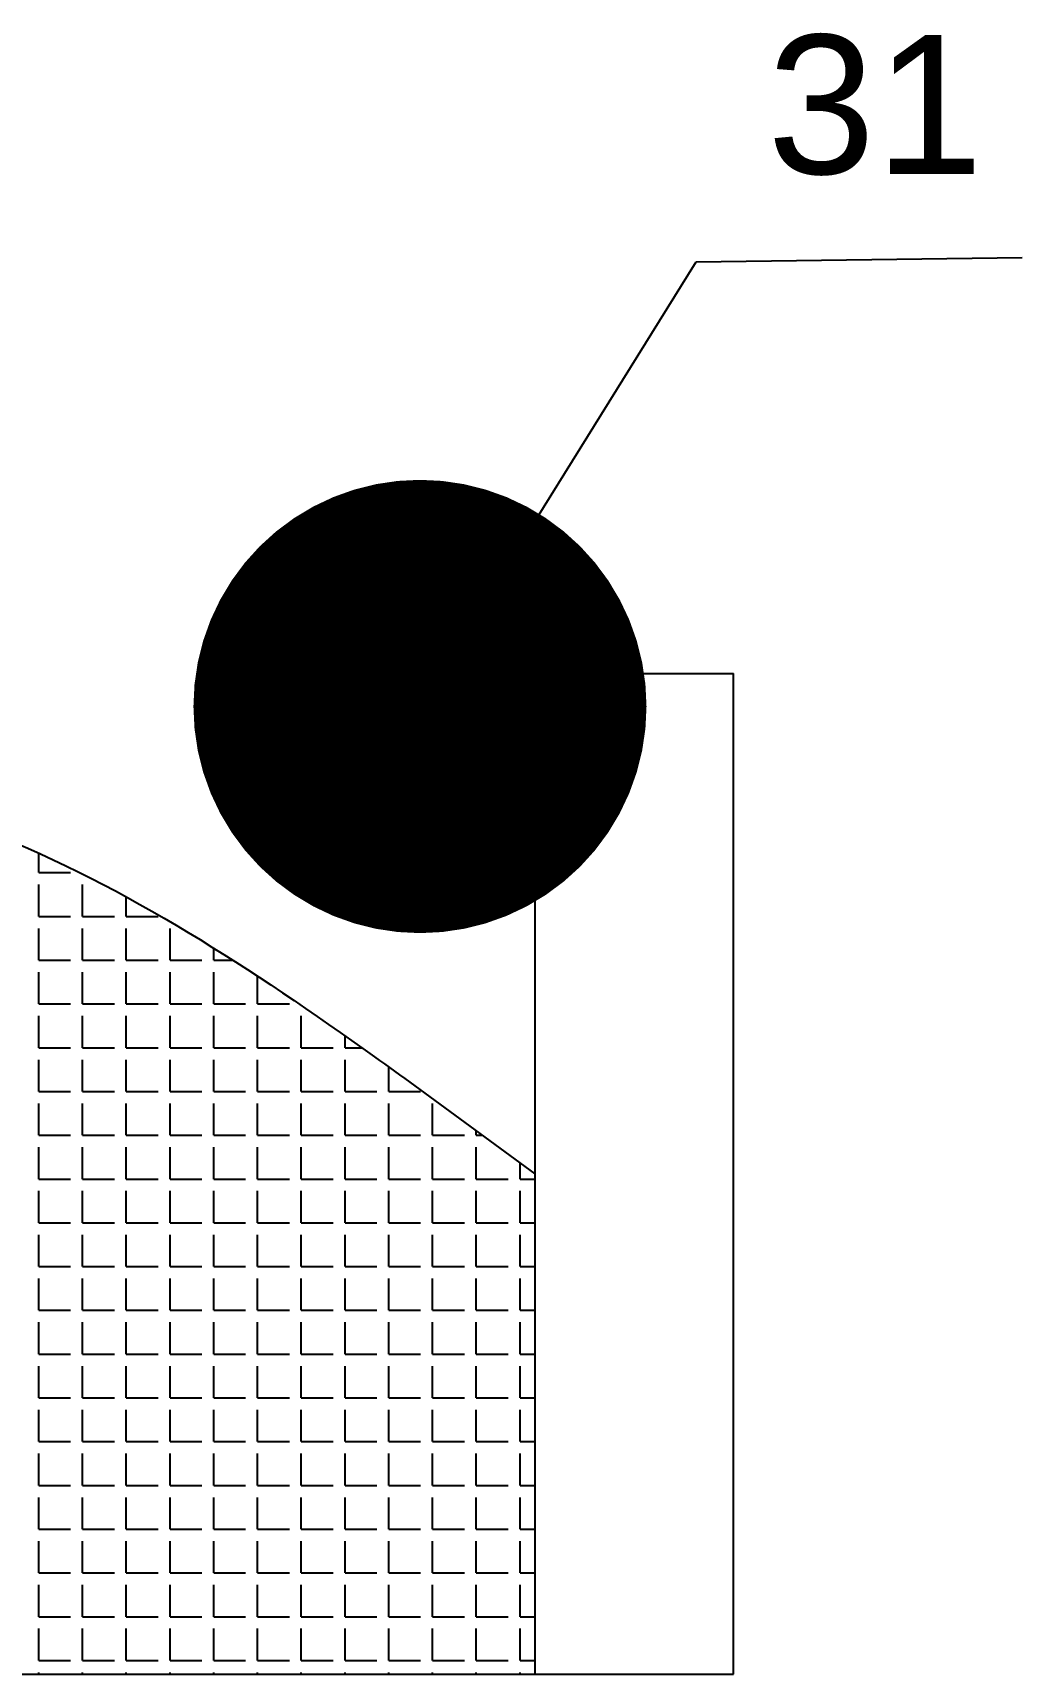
# Model space of a CAD drawing. Header units: millimetres. Extents: x 3322 to 3742, y 971 to 1565.
# Drawn here: x 3597.3 to 3613.68, y 1067.12 to 1094.28 of the extents above; entities that cross this region are included whole.
import ezdxf

# ---------------------------------------------------------------- set-up
doc = ezdxf.new("R2010")
doc.units = ezdxf.units.MM
doc.layers.add('设备', color=7, linetype='Continuous')
doc.styles.get("Standard").update_dxf_attribs({"font": 'arial.ttf'})
doc.dimstyles.new('ISO-25', dxfattribs={"dimtxt": 2.5, "dimasz": 2.5, "dimexe": 1.25, "dimexo": 0.625, "dimtad": 1, "dimtxsty": 'Standard', "dimcen": 2.5, "dimadec": 0, "dimazin": 0, "dimtfac": 1, "dimtmove": 0, "dimatfit": 3, "dimfxl": 1, "dimarcsym": 0})

msp = doc.modelspace()

# ---------------------------------------------------------------- hatches: boundary and pattern name
at = {"layer": '设备'}
h = msp.add_hatch(color=256, dxfattribs=at)
edge = h.paths.add_edge_path()
edge.add_arc((3603.712, 1083.141), 0.167, 0, 360)

# ---------------------------------------------------------------- linework, layer by layer
at = {"layer": '设备', "ltscale": 0.5}
for p, q in [((3608.279, 1090.491), (3613.677, 1090.558)), ((3605.609, 1083.678), (3608.898, 1083.678))]:
    msp.add_line(p, q, dxfattribs=at)
at = {"layer": '设备'}
for p, q in [((3605.609, 1083.678), (3605.609, 1067.121)), ((3608.898, 1067.121), (3608.898, 1083.678)), ((3597.399, 1080.383), (3597.399, 1080.705)), ((3597.399, 1080.383), (3597.926, 1080.383)), ((3597.399, 1079.658), (3597.399, 1080.185)), ((3598.123, 1079.658), (3598.123, 1080.185)), ((3598.848, 1079.658), (3598.848, 1079.982)), ((3597.399, 1079.658), (3597.926, 1079.658)), ((3598.123, 1079.658), (3598.65, 1079.658)), ((3598.848, 1079.658), (3599.374, 1079.658)), ((3597.399, 1078.934), (3597.399, 1079.461)), ((3598.123, 1078.934), (3598.123, 1079.461)), ((3598.848, 1078.934), (3598.848, 1079.461)), ((3599.572, 1078.934), (3599.572, 1079.461)), ((3600.296, 1078.934), (3600.296, 1079.134)), ((3597.399, 1078.934), (3597.926, 1078.934)), ((3597.399, 1078.21), (3597.399, 1078.737)), ((3598.123, 1078.934), (3598.65, 1078.934)), ((3598.123, 1078.21), (3598.123, 1078.737)), ((3598.848, 1078.934), (3599.374, 1078.934)), ((3598.848, 1078.21), (3598.848, 1078.737)), ((3599.572, 1078.934), (3600.099, 1078.934)), ((3599.572, 1078.21), (3599.572, 1078.737)), ((3600.296, 1078.934), (3600.612, 1078.934)), ((3600.296, 1078.21), (3600.296, 1078.737)), ((3601.02, 1078.21), (3601.02, 1078.67)), ((3597.399, 1078.21), (3597.926, 1078.21)), ((3598.123, 1078.21), (3598.65, 1078.21)), ((3598.848, 1078.21), (3599.374, 1078.21)), ((3599.572, 1078.21), (3600.099, 1078.21)), ((3600.296, 1078.21), (3600.823, 1078.21)), ((3601.02, 1078.21), (3601.547, 1078.21)), ((3597.399, 1077.486), (3597.399, 1078.012)), ((3598.123, 1077.486), (3598.123, 1078.012)), ((3598.848, 1077.486), (3598.848, 1078.012)), ((3599.572, 1077.486), (3599.572, 1078.012)), ((3600.296, 1077.486), (3600.296, 1078.012)), ((3601.02, 1077.486), (3601.02, 1078.012)), ((3601.745, 1077.486), (3601.745, 1078.012)), ((3602.469, 1077.486), (3602.469, 1077.681)), ((3597.399, 1077.486), (3597.926, 1077.486)), ((3598.123, 1077.486), (3598.65, 1077.486)), ((3598.848, 1077.486), (3599.374, 1077.486)), ((3599.572, 1077.486), (3600.099, 1077.486)), ((3600.296, 1077.486), (3600.823, 1077.486)), ((3601.02, 1077.486), (3601.547, 1077.486)), ((3601.745, 1077.486), (3602.271, 1077.486)), ((3602.469, 1077.486), (3602.745, 1077.486)), ((3597.399, 1076.762), (3597.399, 1077.288)), ((3598.123, 1076.762), (3598.123, 1077.288)), ((3598.848, 1076.762), (3598.848, 1077.288)), ((3599.572, 1076.762), (3599.572, 1077.288)), ((3600.296, 1076.762), (3600.296, 1077.288)), ((3601.02, 1076.762), (3601.02, 1077.288)), ((3601.745, 1076.762), (3601.745, 1077.288)), ((3602.469, 1076.762), (3602.469, 1077.288)), ((3603.193, 1076.762), (3603.193, 1077.166)), ((3597.399, 1076.762), (3597.926, 1076.762)), ((3597.399, 1076.037), (3597.399, 1076.564)), ((3598.123, 1076.762), (3598.65, 1076.762)), ((3598.123, 1076.037), (3598.123, 1076.564)), ((3598.848, 1076.762), (3599.374, 1076.762)), ((3598.848, 1076.037), (3598.848, 1076.564)), ((3599.572, 1076.762), (3600.099, 1076.762)), ((3599.572, 1076.037), (3599.572, 1076.564)), ((3600.296, 1076.762), (3600.823, 1076.762)), ((3600.296, 1076.037), (3600.296, 1076.564)), ((3601.02, 1076.762), (3601.547, 1076.762)), ((3601.02, 1076.037), (3601.02, 1076.564)), ((3601.745, 1076.762), (3602.271, 1076.762)), ((3601.745, 1076.037), (3601.745, 1076.564)), ((3602.469, 1076.762), (3602.995, 1076.762)), ((3602.469, 1076.037), (3602.469, 1076.564)), ((3603.193, 1076.762), (3603.72, 1076.762)), ((3603.193, 1076.037), (3603.193, 1076.564)), ((3603.917, 1076.037), (3603.917, 1076.564)), ((3597.399, 1076.037), (3597.926, 1076.037)), ((3598.123, 1076.037), (3598.65, 1076.037)), ((3598.848, 1076.037), (3599.374, 1076.037)), ((3599.572, 1076.037), (3600.099, 1076.037)), ((3600.296, 1076.037), (3600.823, 1076.037)), ((3601.02, 1076.037), (3601.547, 1076.037)), ((3601.745, 1076.037), (3602.271, 1076.037)), ((3602.469, 1076.037), (3602.995, 1076.037)), ((3603.193, 1076.037), (3603.72, 1076.037)), ((3603.917, 1076.037), (3604.444, 1076.037)), ((3604.641, 1076.037), (3604.641, 1076.112)), ((3604.641, 1076.037), (3604.743, 1076.037)), ((3597.399, 1075.313), (3597.399, 1075.84)), ((3598.123, 1075.313), (3598.123, 1075.84)), ((3598.848, 1075.313), (3598.848, 1075.84)), ((3599.572, 1075.313), (3599.572, 1075.84)), ((3600.296, 1075.313), (3600.296, 1075.84)), ((3601.02, 1075.313), (3601.02, 1075.84)), ((3601.745, 1075.313), (3601.745, 1075.84)), ((3602.469, 1075.313), (3602.469, 1075.84)), ((3603.193, 1075.313), (3603.193, 1075.84)), ((3603.917, 1075.313), (3603.917, 1075.84)), ((3604.641, 1075.313), (3604.641, 1075.84)), ((3605.366, 1075.313), (3605.366, 1075.579)), ((3597.399, 1075.313), (3597.926, 1075.313)), ((3598.123, 1075.313), (3598.65, 1075.313)), ((3598.848, 1075.313), (3599.374, 1075.313)), ((3599.572, 1075.313), (3600.099, 1075.313)), ((3600.296, 1075.313), (3600.823, 1075.313)), ((3601.02, 1075.313), (3601.547, 1075.313)), ((3601.745, 1075.313), (3602.271, 1075.313)), ((3602.469, 1075.313), (3602.995, 1075.313)), ((3603.193, 1075.313), (3603.72, 1075.313)), ((3603.917, 1075.313), (3604.444, 1075.313)), ((3604.641, 1075.313), (3605.168, 1075.313)), ((3605.366, 1075.313), (3605.609, 1075.313)), ((3597.399, 1074.589), (3597.399, 1075.116)), ((3598.123, 1074.589), (3598.123, 1075.116)), ((3598.848, 1074.589), (3598.848, 1075.116)), ((3599.572, 1074.589), (3599.572, 1075.116)), ((3600.296, 1074.589), (3600.296, 1075.116)), ((3601.02, 1074.589), (3601.02, 1075.116)), ((3601.745, 1074.589), (3601.745, 1075.116)), ((3602.469, 1074.589), (3602.469, 1075.116)), ((3603.193, 1074.589), (3603.193, 1075.116)), ((3603.917, 1074.589), (3603.917, 1075.116)), ((3604.641, 1074.589), (3604.641, 1075.116)), ((3605.366, 1074.589), (3605.366, 1075.116)), ((3597.399, 1074.589), (3597.926, 1074.589)), ((3597.399, 1073.865), (3597.399, 1074.391)), ((3598.123, 1074.589), (3598.65, 1074.589)), ((3598.123, 1073.865), (3598.123, 1074.391)), ((3598.848, 1074.589), (3599.374, 1074.589)), ((3598.848, 1073.865), (3598.848, 1074.391)), ((3599.572, 1074.589), (3600.099, 1074.589)), ((3599.572, 1073.865), (3599.572, 1074.391)), ((3600.296, 1074.589), (3600.823, 1074.589)), ((3600.296, 1073.865), (3600.296, 1074.391)), ((3601.02, 1074.589), (3601.547, 1074.589)), ((3601.02, 1073.865), (3601.02, 1074.391)), ((3601.745, 1074.589), (3602.271, 1074.589)), ((3601.745, 1073.865), (3601.745, 1074.391)), ((3602.469, 1074.589), (3602.995, 1074.589)), ((3602.469, 1073.865), (3602.469, 1074.391)), ((3603.193, 1074.589), (3603.72, 1074.589)), ((3603.193, 1073.865), (3603.193, 1074.391)), ((3603.917, 1074.589), (3604.444, 1074.589)), ((3603.917, 1073.865), (3603.917, 1074.391)), ((3604.641, 1074.589), (3605.168, 1074.589)), ((3604.641, 1073.865), (3604.641, 1074.391)), ((3605.366, 1074.589), (3605.609, 1074.589)), ((3605.366, 1073.865), (3605.366, 1074.391)), ((3597.399, 1073.865), (3597.926, 1073.865)), ((3598.123, 1073.865), (3598.65, 1073.865)), ((3598.848, 1073.865), (3599.374, 1073.865)), ((3599.572, 1073.865), (3600.099, 1073.865)), ((3600.296, 1073.865), (3600.823, 1073.865)), ((3601.02, 1073.865), (3601.547, 1073.865)), ((3601.745, 1073.865), (3602.271, 1073.865)), ((3602.469, 1073.865), (3602.995, 1073.865)), ((3603.193, 1073.865), (3603.72, 1073.865)), ((3603.917, 1073.865), (3604.444, 1073.865)), ((3604.641, 1073.865), (3605.168, 1073.865)), ((3605.366, 1073.865), (3605.609, 1073.865)), ((3597.399, 1073.141), (3597.399, 1073.667)), ((3598.123, 1073.141), (3598.123, 1073.667)), ((3598.848, 1073.141), (3598.848, 1073.667)), ((3599.572, 1073.141), (3599.572, 1073.667)), ((3600.296, 1073.141), (3600.296, 1073.667)), ((3601.02, 1073.141), (3601.02, 1073.667)), ((3601.745, 1073.141), (3601.745, 1073.667)), ((3602.469, 1073.141), (3602.469, 1073.667)), ((3603.193, 1073.141), (3603.193, 1073.667)), ((3603.917, 1073.141), (3603.917, 1073.667)), ((3604.641, 1073.141), (3604.641, 1073.667)), ((3605.366, 1073.141), (3605.366, 1073.667)), ((3597.399, 1073.141), (3597.926, 1073.141)), ((3598.123, 1073.141), (3598.65, 1073.141)), ((3598.848, 1073.141), (3599.374, 1073.141)), ((3599.572, 1073.141), (3600.099, 1073.141)), ((3600.296, 1073.141), (3600.823, 1073.141)), ((3601.02, 1073.141), (3601.547, 1073.141)), ((3601.745, 1073.141), (3602.271, 1073.141)), ((3602.469, 1073.141), (3602.995, 1073.141)), ((3603.193, 1073.141), (3603.72, 1073.141)), ((3603.917, 1073.141), (3604.444, 1073.141)), ((3604.641, 1073.141), (3605.168, 1073.141)), ((3605.366, 1073.141), (3605.609, 1073.141)), ((3597.399, 1072.416), (3597.399, 1072.943)), ((3598.123, 1072.416), (3598.123, 1072.943)), ((3598.848, 1072.416), (3598.848, 1072.943)), ((3599.572, 1072.416), (3599.572, 1072.943)), ((3600.296, 1072.416), (3600.296, 1072.943)), ((3601.02, 1072.416), (3601.02, 1072.943)), ((3601.745, 1072.416), (3601.745, 1072.943)), ((3602.469, 1072.416), (3602.469, 1072.943)), ((3603.193, 1072.416), (3603.193, 1072.943)), ((3603.917, 1072.416), (3603.917, 1072.943)), ((3604.641, 1072.416), (3604.641, 1072.943)), ((3605.366, 1072.416), (3605.366, 1072.943)), ((3597.399, 1072.416), (3597.926, 1072.416)), ((3597.399, 1071.692), (3597.399, 1072.219)), ((3598.123, 1072.416), (3598.65, 1072.416)), ((3598.123, 1071.692), (3598.123, 1072.219)), ((3598.848, 1072.416), (3599.374, 1072.416)), ((3598.848, 1071.692), (3598.848, 1072.219)), ((3599.572, 1072.416), (3600.099, 1072.416)), ((3599.572, 1071.692), (3599.572, 1072.219)), ((3600.296, 1072.416), (3600.823, 1072.416)), ((3600.296, 1071.692), (3600.296, 1072.219)), ((3601.02, 1072.416), (3601.547, 1072.416)), ((3601.02, 1071.692), (3601.02, 1072.219)), ((3601.745, 1072.416), (3602.271, 1072.416)), ((3601.745, 1071.692), (3601.745, 1072.219)), ((3602.469, 1072.416), (3602.995, 1072.416)), ((3602.469, 1071.692), (3602.469, 1072.219)), ((3603.193, 1072.416), (3603.72, 1072.416)), ((3603.193, 1071.692), (3603.193, 1072.219)), ((3603.917, 1072.416), (3604.444, 1072.416)), ((3603.917, 1071.692), (3603.917, 1072.219)), ((3604.641, 1072.416), (3605.168, 1072.416)), ((3604.641, 1071.692), (3604.641, 1072.219)), ((3605.366, 1072.416), (3605.609, 1072.416)), ((3605.366, 1071.692), (3605.366, 1072.219)), ((3597.399, 1071.692), (3597.926, 1071.692)), ((3598.123, 1071.692), (3598.65, 1071.692)), ((3598.848, 1071.692), (3599.374, 1071.692)), ((3599.572, 1071.692), (3600.099, 1071.692)), ((3600.296, 1071.692), (3600.823, 1071.692)), ((3601.02, 1071.692), (3601.547, 1071.692)), ((3601.745, 1071.692), (3602.271, 1071.692)), ((3602.469, 1071.692), (3602.995, 1071.692)), ((3603.193, 1071.692), (3603.72, 1071.692)), ((3603.917, 1071.692), (3604.444, 1071.692)), ((3604.641, 1071.692), (3605.168, 1071.692)), ((3605.366, 1071.692), (3605.609, 1071.692)), ((3597.399, 1070.968), (3597.399, 1071.495)), ((3598.123, 1070.968), (3598.123, 1071.495)), ((3598.848, 1070.968), (3598.848, 1071.495)), ((3599.572, 1070.968), (3599.572, 1071.495)), ((3600.296, 1070.968), (3600.296, 1071.495)), ((3601.02, 1070.968), (3601.02, 1071.495)), ((3601.745, 1070.968), (3601.745, 1071.495)), ((3602.469, 1070.968), (3602.469, 1071.495)), ((3603.193, 1070.968), (3603.193, 1071.495)), ((3603.917, 1070.968), (3603.917, 1071.495)), ((3604.641, 1070.968), (3604.641, 1071.495)), ((3605.366, 1070.968), (3605.366, 1071.495)), ((3597.399, 1070.968), (3597.926, 1070.968)), ((3598.123, 1070.968), (3598.65, 1070.968)), ((3598.848, 1070.968), (3599.374, 1070.968)), ((3599.572, 1070.968), (3600.099, 1070.968)), ((3600.296, 1070.968), (3600.823, 1070.968)), ((3601.02, 1070.968), (3601.547, 1070.968)), ((3601.745, 1070.968), (3602.271, 1070.968)), ((3602.469, 1070.968), (3602.995, 1070.968)), ((3603.193, 1070.968), (3603.72, 1070.968)), ((3603.917, 1070.968), (3604.444, 1070.968)), ((3604.641, 1070.968), (3605.168, 1070.968)), ((3605.366, 1070.968), (3605.609, 1070.968)), ((3597.399, 1070.244), (3597.399, 1070.77)), ((3598.123, 1070.244), (3598.123, 1070.77)), ((3598.848, 1070.244), (3598.848, 1070.77)), ((3599.572, 1070.244), (3599.572, 1070.77)), ((3600.296, 1070.244), (3600.296, 1070.77)), ((3601.02, 1070.244), (3601.02, 1070.77)), ((3601.745, 1070.244), (3601.745, 1070.77)), ((3602.469, 1070.244), (3602.469, 1070.77)), ((3603.193, 1070.244), (3603.193, 1070.77)), ((3603.917, 1070.244), (3603.917, 1070.77)), ((3604.641, 1070.244), (3604.641, 1070.77)), ((3605.366, 1070.244), (3605.366, 1070.77)), ((3597.399, 1070.244), (3597.926, 1070.244)), ((3597.399, 1069.52), (3597.399, 1070.046)), ((3598.123, 1070.244), (3598.65, 1070.244)), ((3598.123, 1069.52), (3598.123, 1070.046)), ((3598.848, 1070.244), (3599.374, 1070.244)), ((3598.848, 1069.52), (3598.848, 1070.046)), ((3599.572, 1070.244), (3600.099, 1070.244)), ((3599.572, 1069.52), (3599.572, 1070.046)), ((3600.296, 1070.244), (3600.823, 1070.244)), ((3600.296, 1069.52), (3600.296, 1070.046)), ((3601.02, 1070.244), (3601.547, 1070.244)), ((3601.02, 1069.52), (3601.02, 1070.046)), ((3601.745, 1070.244), (3602.271, 1070.244)), ((3601.745, 1069.52), (3601.745, 1070.046)), ((3602.469, 1070.244), (3602.995, 1070.244)), ((3602.469, 1069.52), (3602.469, 1070.046)), ((3603.193, 1070.244), (3603.72, 1070.244)), ((3603.193, 1069.52), (3603.193, 1070.046)), ((3603.917, 1070.244), (3604.444, 1070.244)), ((3603.917, 1069.52), (3603.917, 1070.046)), ((3604.641, 1070.244), (3605.168, 1070.244)), ((3604.641, 1069.52), (3604.641, 1070.046)), ((3605.366, 1070.244), (3605.609, 1070.244)), ((3605.366, 1069.52), (3605.366, 1070.046)), ((3597.399, 1069.52), (3597.926, 1069.52)), ((3598.123, 1069.52), (3598.65, 1069.52)), ((3598.848, 1069.52), (3599.374, 1069.52)), ((3599.572, 1069.52), (3600.099, 1069.52)), ((3600.296, 1069.52), (3600.823, 1069.52)), ((3601.02, 1069.52), (3601.547, 1069.52)), ((3601.745, 1069.52), (3602.271, 1069.52)), ((3602.469, 1069.52), (3602.995, 1069.52)), ((3603.193, 1069.52), (3603.72, 1069.52)), ((3603.917, 1069.52), (3604.444, 1069.52)), ((3604.641, 1069.52), (3605.168, 1069.52)), ((3605.366, 1069.52), (3605.609, 1069.52)), ((3597.399, 1068.795), (3597.399, 1069.322)), ((3598.123, 1068.795), (3598.123, 1069.322)), ((3598.848, 1068.795), (3598.848, 1069.322)), ((3599.572, 1068.795), (3599.572, 1069.322)), ((3600.296, 1068.795), (3600.296, 1069.322)), ((3601.02, 1068.795), (3601.02, 1069.322)), ((3601.745, 1068.795), (3601.745, 1069.322)), ((3602.469, 1068.795), (3602.469, 1069.322)), ((3603.193, 1068.795), (3603.193, 1069.322)), ((3603.917, 1068.795), (3603.917, 1069.322)), ((3604.641, 1068.795), (3604.641, 1069.322)), ((3605.366, 1068.795), (3605.366, 1069.322)), ((3597.399, 1068.795), (3597.926, 1068.795)), ((3598.123, 1068.795), (3598.65, 1068.795)), ((3598.848, 1068.795), (3599.374, 1068.795)), ((3599.572, 1068.795), (3600.099, 1068.795)), ((3600.296, 1068.795), (3600.823, 1068.795)), ((3601.02, 1068.795), (3601.547, 1068.795)), ((3601.745, 1068.795), (3602.271, 1068.795)), ((3602.469, 1068.795), (3602.995, 1068.795)), ((3603.193, 1068.795), (3603.72, 1068.795)), ((3603.917, 1068.795), (3604.444, 1068.795)), ((3604.641, 1068.795), (3605.168, 1068.795)), ((3605.366, 1068.795), (3605.609, 1068.795)), ((3597.399, 1068.071), (3597.399, 1068.598)), ((3598.123, 1068.071), (3598.123, 1068.598)), ((3598.848, 1068.071), (3598.848, 1068.598)), ((3599.572, 1068.071), (3599.572, 1068.598)), ((3600.296, 1068.071), (3600.296, 1068.598)), ((3601.02, 1068.071), (3601.02, 1068.598)), ((3601.745, 1068.071), (3601.745, 1068.598)), ((3602.469, 1068.071), (3602.469, 1068.598)), ((3603.193, 1068.071), (3603.193, 1068.598)), ((3603.917, 1068.071), (3603.917, 1068.598)), ((3604.641, 1068.071), (3604.641, 1068.598)), ((3605.366, 1068.071), (3605.366, 1068.598)), ((3597.399, 1068.071), (3597.926, 1068.071)), ((3597.399, 1067.347), (3597.399, 1067.874)), ((3598.123, 1068.071), (3598.65, 1068.071)), ((3598.123, 1067.347), (3598.123, 1067.874)), ((3598.848, 1068.071), (3599.374, 1068.071)), ((3598.848, 1067.347), (3598.848, 1067.874)), ((3599.572, 1068.071), (3600.099, 1068.071)), ((3599.572, 1067.347), (3599.572, 1067.874)), ((3600.296, 1068.071), (3600.823, 1068.071)), ((3600.296, 1067.347), (3600.296, 1067.874)), ((3601.02, 1068.071), (3601.547, 1068.071)), ((3601.02, 1067.347), (3601.02, 1067.874)), ((3601.745, 1068.071), (3602.271, 1068.071)), ((3601.745, 1067.347), (3601.745, 1067.874)), ((3602.469, 1068.071), (3602.995, 1068.071)), ((3602.469, 1067.347), (3602.469, 1067.874)), ((3603.193, 1068.071), (3603.72, 1068.071)), ((3603.193, 1067.347), (3603.193, 1067.874)), ((3603.917, 1068.071), (3604.444, 1068.071)), ((3603.917, 1067.347), (3603.917, 1067.874)), ((3604.641, 1068.071), (3605.168, 1068.071)), ((3604.641, 1067.347), (3604.641, 1067.874)), ((3605.366, 1068.071), (3605.609, 1068.071)), ((3605.366, 1067.347), (3605.366, 1067.874)), ((3597.399, 1067.347), (3597.926, 1067.347)), ((3598.123, 1067.347), (3598.65, 1067.347)), ((3598.848, 1067.347), (3599.374, 1067.347)), ((3599.572, 1067.347), (3600.099, 1067.347)), ((3600.296, 1067.347), (3600.823, 1067.347)), ((3601.02, 1067.347), (3601.547, 1067.347)), ((3601.745, 1067.347), (3602.271, 1067.347)), ((3602.469, 1067.347), (3602.995, 1067.347)), ((3603.193, 1067.347), (3603.72, 1067.347)), ((3603.917, 1067.347), (3604.444, 1067.347)), ((3604.641, 1067.347), (3605.168, 1067.347)), ((3605.366, 1067.347), (3605.609, 1067.347)), ((3566.03, 1067.121), (3608.898, 1067.121)), ((3597.399, 1067.121), (3597.399, 1067.149)), ((3598.123, 1067.121), (3598.123, 1067.149)), ((3598.848, 1067.121), (3598.848, 1067.149)), ((3599.572, 1067.121), (3599.572, 1067.149)), ((3600.296, 1067.121), (3600.296, 1067.149)), ((3601.02, 1067.121), (3601.02, 1067.149)), ((3601.745, 1067.121), (3601.745, 1067.149)), ((3602.469, 1067.121), (3602.469, 1067.149)), ((3603.193, 1067.121), (3603.193, 1067.149)), ((3603.917, 1067.121), (3603.917, 1067.149)), ((3604.641, 1067.121), (3604.641, 1067.149)), ((3605.366, 1067.121), (3605.366, 1067.149))]:
    msp.add_line(p, q, dxfattribs=at)
msp.add_spline([(3571.555, 1072.634), (3575.338, 1077.514), (3581.534, 1081.051), (3596.581, 1081.051), (3602.954, 1077.337), (3605.609, 1075.399)], degree=3, dxfattribs=at)

# ---------------------------------------------------------------- texts
at = {"layer": '设备', "ltscale": 0.5, "insert": (3609.458, 1094.244), "char_height": 2.3, "width": 3.32498, "attachment_point": 1}
msp.add_mtext('31', dxfattribs=at)

# ---------------------------------------------------------------- leaders
at = {"layer": '设备', "ltscale": 0.5}
msp.add_leader([(3603.709, 1083.132), (3608.279, 1090.491)], dimstyle='ISO-25', override={"dimasz": 30, "dimgap": 0.625, "dimtad": 0, "dimldrblk": 'DotSmall'}, dxfattribs=at)

doc.saveas('drawing.dxf')
